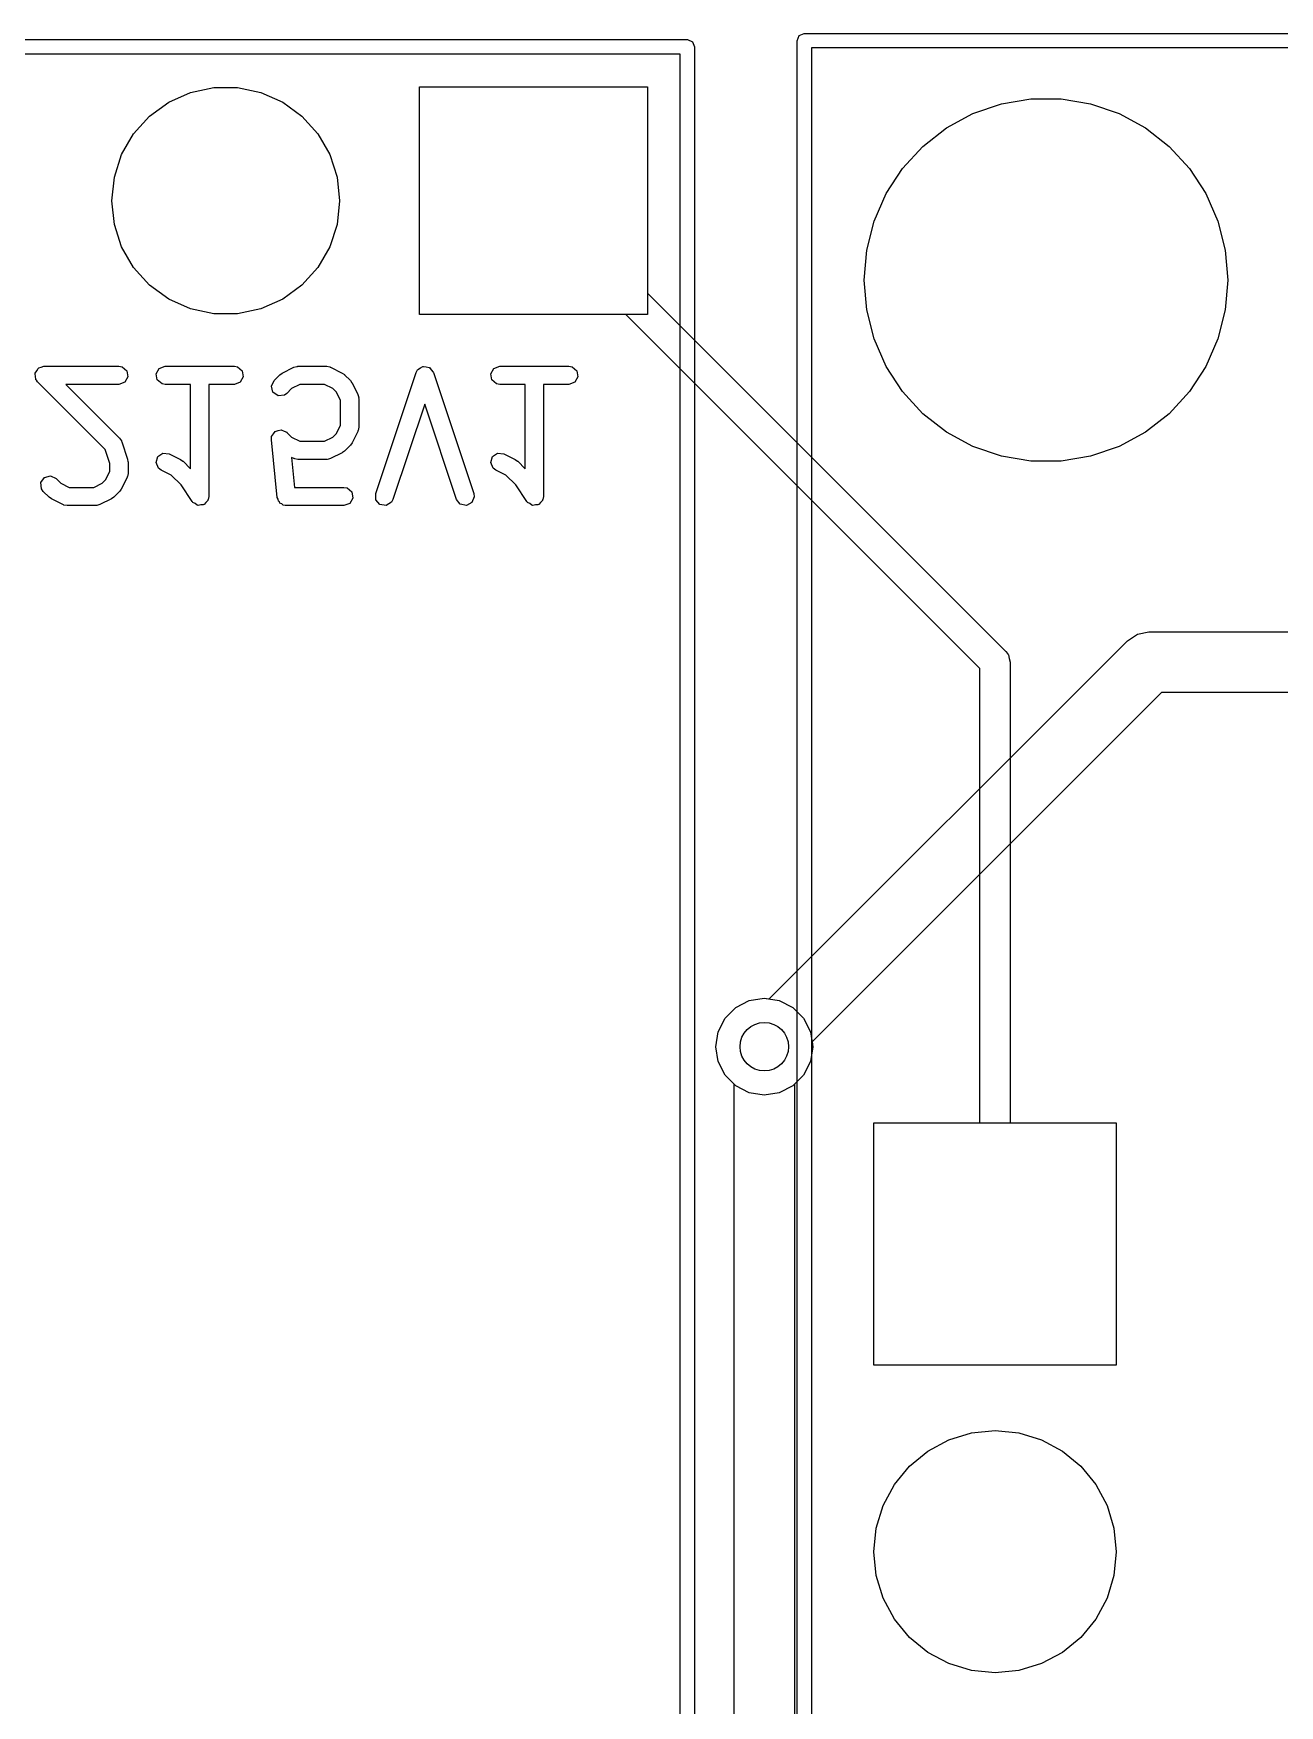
# Model space of a CAD drawing. Extents: x 105.8 to 166.7, y -105.6 to -53.9.
# Drawn here: x 131.76 to 142.05, y -67.67 to -53.86 of the extents above; entities that cross this region are included whole.
import ezdxf

# ---------------------------------------------------------------- set-up
doc = ezdxf.new("R2010")
doc.units = 0
doc.layers.add('BLACK', color=7, linetype='CONTINUOUS')

msp = doc.modelspace()

# ---------------------------------------------------------------- linework, layer by layer
at = {"layer": 'BLACK', "linetype": 'CONTINUOUS'}
for p, q in [((106.68, -53.915), (137.16, -53.915)), ((137.16, -53.915), (137.202, -53.9326)), ((137.202, -53.9326), (137.22, -53.975)), ((137.22, -53.975), (137.22, -71.755)), ((138.065, -53.9242), (138.083, -53.8818)), ((138.065, -104.826), (138.065, -53.9242)), ((138.083, -53.8818), (138.125, -53.8642)), ((138.125, -53.8642), (166.624, -53.8642)), ((137.1, -54.035), (106.74, -54.035)), ((137.1, -71.695), (137.1, -54.035)), ((138.185, -53.9842), (138.185, -104.766)), ((166.564, -53.9842), (138.185, -53.9842)), ((132.88, -54.4311), (133.06, -54.3512)), ((132.88, -54.4311), (133.06, -54.3512)), ((132.88, -54.4311), (133.06, -54.3512)), ((132.88, -54.4311), (133.06, -54.3512)), ((133.06, -54.3512), (133.252, -54.3103)), ((133.06, -54.3512), (133.252, -54.3103)), ((133.06, -54.3512), (133.252, -54.3103)), ((133.06, -54.3512), (133.252, -54.3103)), ((133.252, -54.3103), (133.448, -54.3103)), ((133.252, -54.3103), (133.448, -54.3103)), ((133.252, -54.3103), (133.448, -54.3103)), ((133.252, -54.3103), (133.448, -54.3103)), ((133.448, -54.3103), (133.64, -54.3512)), ((133.448, -54.3103), (133.64, -54.3512)), ((133.448, -54.3103), (133.64, -54.3512)), ((133.448, -54.3103), (133.64, -54.3512)), ((133.64, -54.3512), (133.82, -54.4311)), ((133.64, -54.3512), (133.82, -54.4311)), ((133.64, -54.3512), (133.82, -54.4311)), ((133.64, -54.3512), (133.82, -54.4311)), ((134.95, -56.1848), (134.95, -54.3052)), ((134.95, -54.3052), (136.83, -54.3052)), ((134.95, -56.1848), (134.95, -54.3052)), ((134.95, -54.3052), (136.83, -54.3052)), ((134.95, -56.1848), (134.95, -54.3052)), ((134.95, -54.3052), (136.83, -54.3052)), ((134.95, -56.1848), (134.95, -54.3052)), ((134.95, -54.3052), (136.83, -54.3052)), ((136.83, -54.3052), (136.83, -56.008)), ((136.83, -54.3052), (136.83, -56.1848)), ((136.83, -54.3052), (136.83, -56.1848)), ((136.83, -54.3052), (136.83, -56.1848)), ((132.721, -54.5466), (132.88, -54.4311)), ((132.721, -54.5466), (132.88, -54.4311)), ((132.721, -54.5466), (132.88, -54.4311)), ((132.721, -54.5466), (132.88, -54.4311)), ((133.82, -54.4311), (133.979, -54.5466)), ((133.82, -54.4311), (133.979, -54.5466)), ((133.82, -54.4311), (133.979, -54.5466)), ((133.82, -54.4311), (133.979, -54.5466)), ((139.3, -54.6442), (139.517, -54.5263)), ((139.3, -54.6442), (139.517, -54.5263)), ((139.517, -54.5263), (139.752, -54.4459)), ((139.517, -54.5263), (139.752, -54.4459)), ((139.752, -54.4459), (139.996, -54.4051)), ((139.752, -54.4459), (139.996, -54.4051)), ((139.996, -54.4051), (140.244, -54.4051)), ((139.996, -54.4051), (140.244, -54.4051)), ((140.244, -54.4051), (140.488, -54.4459)), ((140.244, -54.4051), (140.488, -54.4459)), ((140.488, -54.4459), (140.723, -54.5263)), ((140.488, -54.4459), (140.723, -54.5263)), ((140.723, -54.5263), (140.94, -54.6442)), ((140.723, -54.5263), (140.94, -54.6442)), ((132.59, -54.6926), (132.721, -54.5466)), ((132.59, -54.6926), (132.721, -54.5466)), ((132.59, -54.6926), (132.721, -54.5466)), ((132.59, -54.6926), (132.721, -54.5466)), ((133.979, -54.5466), (134.11, -54.6926)), ((133.979, -54.5466), (134.11, -54.6926)), ((133.979, -54.5466), (134.11, -54.6926)), ((133.979, -54.5466), (134.11, -54.6926)), ((139.104, -54.7964), (139.3, -54.6442)), ((139.104, -54.7964), (139.3, -54.6442)), ((140.94, -54.6442), (141.136, -54.7964)), ((140.94, -54.6442), (141.136, -54.7964)), ((132.491, -54.8627), (132.59, -54.6926)), ((132.491, -54.8627), (132.59, -54.6926)), ((132.491, -54.8627), (132.59, -54.6926)), ((132.491, -54.8627), (132.59, -54.6926)), ((134.11, -54.6926), (134.209, -54.8627)), ((134.11, -54.6926), (134.209, -54.8627)), ((134.11, -54.6926), (134.209, -54.8627)), ((134.11, -54.6926), (134.209, -54.8627)), ((138.936, -54.9787), (139.104, -54.7964)), ((138.936, -54.9787), (139.104, -54.7964)), ((141.136, -54.7964), (141.304, -54.9787)), ((141.136, -54.7964), (141.304, -54.9787)), ((132.431, -55.0496), (132.491, -54.8627)), ((132.431, -55.0496), (132.491, -54.8627)), ((132.431, -55.0496), (132.491, -54.8627)), ((132.431, -55.0496), (132.491, -54.8627)), ((134.209, -54.8627), (134.269, -55.0496)), ((134.209, -54.8627), (134.269, -55.0496)), ((134.209, -54.8627), (134.269, -55.0496)), ((134.209, -54.8627), (134.269, -55.0496)), ((132.41, -55.245), (132.431, -55.0496)), ((132.41, -55.245), (132.431, -55.0496)), ((132.41, -55.245), (132.431, -55.0496)), ((132.41, -55.245), (132.431, -55.0496)), ((134.269, -55.0496), (134.29, -55.245)), ((134.269, -55.0496), (134.29, -55.245)), ((134.269, -55.0496), (134.29, -55.245)), ((134.269, -55.0496), (134.29, -55.245)), ((138.801, -55.1861), (138.936, -54.9787)), ((138.801, -55.1861), (138.936, -54.9787)), ((141.304, -54.9787), (141.439, -55.1861)), ((141.304, -54.9787), (141.439, -55.1861)), ((138.701, -55.413), (138.801, -55.1861)), ((138.701, -55.413), (138.801, -55.1861)), ((141.439, -55.1861), (141.539, -55.413)), ((141.439, -55.1861), (141.539, -55.413)), ((132.431, -55.4404), (132.41, -55.245)), ((132.431, -55.4404), (132.41, -55.245)), ((132.431, -55.4404), (132.41, -55.245)), ((132.431, -55.4404), (132.41, -55.245)), ((134.29, -55.245), (134.269, -55.4404)), ((134.29, -55.245), (134.269, -55.4404)), ((134.29, -55.245), (134.269, -55.4404)), ((134.29, -55.245), (134.269, -55.4404)), ((132.491, -55.6273), (132.431, -55.4404)), ((132.491, -55.6273), (132.431, -55.4404)), ((132.491, -55.6273), (132.431, -55.4404)), ((132.491, -55.6273), (132.431, -55.4404)), ((134.269, -55.4404), (134.209, -55.6273)), ((134.269, -55.4404), (134.209, -55.6273)), ((134.269, -55.4404), (134.209, -55.6273)), ((134.269, -55.4404), (134.209, -55.6273)), ((138.64, -55.6531), (138.701, -55.413)), ((138.64, -55.6531), (138.701, -55.413)), ((141.539, -55.413), (141.6, -55.6531)), ((141.539, -55.413), (141.6, -55.6531)), ((132.59, -55.7974), (132.491, -55.6273)), ((132.59, -55.7974), (132.491, -55.6273)), ((132.59, -55.7974), (132.491, -55.6273)), ((132.59, -55.7974), (132.491, -55.6273)), ((134.209, -55.6273), (134.11, -55.7974)), ((134.209, -55.6273), (134.11, -55.7974)), ((134.209, -55.6273), (134.11, -55.7974)), ((134.209, -55.6273), (134.11, -55.7974)), ((138.62, -55.9), (138.64, -55.6531)), ((138.62, -55.9), (138.64, -55.6531)), ((141.6, -55.6531), (141.62, -55.9)), ((141.6, -55.6531), (141.62, -55.9)), ((132.721, -55.9434), (132.59, -55.7974)), ((132.721, -55.9434), (132.59, -55.7974)), ((132.721, -55.9434), (132.59, -55.7974)), ((132.721, -55.9434), (132.59, -55.7974)), ((134.11, -55.7974), (133.979, -55.9434)), ((134.11, -55.7974), (133.979, -55.9434)), ((134.11, -55.7974), (133.979, -55.9434)), ((134.11, -55.7974), (133.979, -55.9434)), ((138.64, -56.1469), (138.62, -55.9)), ((138.64, -56.1469), (138.62, -55.9)), ((141.62, -55.9), (141.6, -56.1469)), ((141.62, -55.9), (141.6, -56.1469)), ((132.88, -56.0589), (132.721, -55.9434)), ((132.88, -56.0589), (132.721, -55.9434)), ((132.88, -56.0589), (132.721, -55.9434)), ((132.88, -56.0589), (132.721, -55.9434)), ((133.979, -55.9434), (133.82, -56.0589)), ((133.979, -55.9434), (133.82, -56.0589)), ((133.979, -55.9434), (133.82, -56.0589)), ((133.979, -55.9434), (133.82, -56.0589)), ((136.83, -56.008), (139.788, -58.9666)), ((133.06, -56.1388), (132.88, -56.0589)), ((133.06, -56.1388), (132.88, -56.0589)), ((133.06, -56.1388), (132.88, -56.0589)), ((133.06, -56.1388), (132.88, -56.0589)), ((133.252, -56.1797), (133.06, -56.1388)), ((133.252, -56.1797), (133.06, -56.1388)), ((133.252, -56.1797), (133.06, -56.1388)), ((133.252, -56.1797), (133.06, -56.1388)), ((133.448, -56.1797), (133.252, -56.1797)), ((133.448, -56.1797), (133.252, -56.1797)), ((133.448, -56.1797), (133.252, -56.1797)), ((133.448, -56.1797), (133.252, -56.1797)), ((133.64, -56.1388), (133.448, -56.1797)), ((133.64, -56.1388), (133.448, -56.1797)), ((133.64, -56.1388), (133.448, -56.1797)), ((133.64, -56.1388), (133.448, -56.1797)), ((133.82, -56.0589), (133.64, -56.1388)), ((133.82, -56.0589), (133.64, -56.1388)), ((133.82, -56.0589), (133.64, -56.1388)), ((133.82, -56.0589), (133.64, -56.1388)), ((136.653, -56.1848), (134.95, -56.1848)), ((136.83, -56.1848), (134.95, -56.1848)), ((136.83, -56.1848), (134.95, -56.1848)), ((136.83, -56.1848), (134.95, -56.1848)), ((139.575, -59.1068), (136.653, -56.1848)), ((138.701, -56.387), (138.64, -56.1469)), ((138.701, -56.387), (138.64, -56.1469)), ((141.6, -56.1469), (141.539, -56.387)), ((141.6, -56.1469), (141.539, -56.387)), ((138.801, -56.6139), (138.701, -56.387)), ((138.801, -56.6139), (138.701, -56.387)), ((141.539, -56.387), (141.439, -56.6139)), ((141.539, -56.387), (141.439, -56.6139)), ((131.776, -56.6744), (131.777, -56.6714)), ((131.78, -56.6966), (131.776, -56.6744)), ((131.777, -56.668), (131.79, -56.6495)), ((131.777, -56.6714), (131.777, -56.668)), ((131.782, -56.7191), (131.78, -56.6966)), ((131.784, -56.7229), (131.782, -56.7191)), ((131.785, -56.7249), (131.784, -56.7229)), ((131.787, -56.727), (131.785, -56.7249)), ((131.796, -56.7404), (131.787, -56.727)), ((131.79, -56.6495), (131.801, -56.6299)), ((132.355, -57.2993), (131.796, -56.7404)), ((131.801, -56.6299), (131.805, -56.6288)), ((131.805, -56.6288), (131.807, -56.6259)), ((131.807, -56.6259), (131.828, -56.6201)), ((131.828, -56.6201), (131.85, -56.6124)), ((131.85, -56.6124), (132.469, -56.6124)), ((132.469, -56.6124), (132.494, -56.6169)), ((132.494, -56.6169), (132.534, -56.6499)), ((132.542, -56.7004), (132.517, -56.7448)), ((132.534, -56.6499), (132.542, -56.7004)), ((132.776, -56.6744), (132.801, -56.6299)), ((132.785, -56.7249), (132.776, -56.6744)), ((132.824, -56.7579), (132.785, -56.7249)), ((132.801, -56.6299), (132.85, -56.6124)), ((132.85, -56.6124), (133.421, -56.6124)), ((133.421, -56.6124), (133.447, -56.6169)), ((133.447, -56.6169), (133.486, -56.6499)), ((133.495, -56.7004), (133.469, -56.7448)), ((133.486, -56.6499), (133.495, -56.7004)), ((133.727, -56.7761), (133.749, -56.7296)), ((133.749, -56.7296), (133.796, -56.682)), ((133.796, -56.682), (133.815, -56.6691)), ((133.815, -56.6691), (133.816, -56.6679)), ((133.816, -56.6679), (133.911, -56.6203)), ((133.911, -56.6203), (133.936, -56.6129)), ((133.936, -56.6129), (133.941, -56.6139)), ((133.941, -56.6139), (133.945, -56.6124)), ((133.945, -56.6124), (134.183, -56.6124)), ((134.183, -56.6124), (134.209, -56.6169)), ((134.209, -56.6169), (134.212, -56.6198)), ((134.212, -56.6198), (134.216, -56.6203)), ((134.216, -56.6203), (134.312, -56.6679)), ((134.312, -56.6679), (134.33, -56.6813)), ((134.33, -56.6813), (134.331, -56.682)), ((134.331, -56.682), (134.379, -56.7296)), ((134.379, -56.7296), (134.392, -56.748)), ((134.588, -57.6637), (134.921, -56.6637)), ((134.921, -56.6637), (134.934, -56.6408)), ((134.934, -56.6408), (134.935, -56.6396)), ((134.935, -56.6396), (134.936, -56.6376)), ((134.936, -56.6376), (134.957, -56.6263)), ((134.957, -56.6263), (134.977, -56.6139)), ((134.977, -56.6139), (134.979, -56.6142)), ((134.979, -56.6142), (134.981, -56.6132)), ((134.981, -56.6132), (135.005, -56.6179)), ((135.005, -56.6179), (135.028, -56.6214)), ((135.028, -56.6214), (135.03, -56.623)), ((135.03, -56.623), (135.032, -56.6235)), ((135.032, -56.6235), (135.046, -56.6421)), ((135.046, -56.6421), (135.062, -56.6598)), ((135.062, -56.6598), (135.062, -56.662)), ((135.062, -56.662), (135.064, -56.6637)), ((135.064, -56.6637), (135.397, -57.6637)), ((135.538, -56.6744), (135.563, -56.6299)), ((135.546, -56.7249), (135.538, -56.6744)), ((135.586, -56.7579), (135.546, -56.7249)), ((135.563, -56.6299), (135.611, -56.6124)), ((135.611, -56.6124), (136.183, -56.6124)), ((136.183, -56.6124), (136.209, -56.6169)), ((136.209, -56.6169), (136.248, -56.6499)), ((136.257, -56.7004), (136.231, -56.7448)), ((136.248, -56.6499), (136.257, -56.7004)), ((138.936, -56.8213), (138.801, -56.6139)), ((138.936, -56.8213), (138.801, -56.6139)), ((141.439, -56.6139), (141.304, -56.8213)), ((141.439, -56.6139), (141.304, -56.8213)), ((132.469, -56.7624), (132.031, -56.7624)), ((132.031, -56.7624), (132.474, -57.2058)), ((132.517, -56.7448), (132.469, -56.7624)), ((132.85, -56.7624), (132.824, -56.7579)), ((133.06, -56.7624), (132.85, -56.7624)), ((133.06, -57.4587), (133.06, -56.7624)), ((133.421, -56.7624), (133.21, -56.7624)), ((133.21, -56.7624), (133.21, -57.6874)), ((133.469, -56.7448), (133.421, -56.7624)), ((133.74, -56.8256), (133.727, -56.7761)), ((133.782, -56.8551), (133.74, -56.8256)), ((133.834, -56.8506), (133.782, -56.8551)), ((133.855, -56.8357), (133.834, -56.8506)), ((133.894, -56.7966), (133.855, -56.8357)), ((133.962, -56.7624), (133.894, -56.7966)), ((134.165, -56.7624), (133.962, -56.7624)), ((134.234, -56.7966), (134.165, -56.7624)), ((134.264, -56.827), (134.234, -56.7966)), ((134.298, -56.8956), (134.264, -56.827)), ((134.392, -56.748), (134.393, -56.7491)), ((134.393, -56.7491), (134.44, -56.8443)), ((134.44, -56.8443), (134.448, -56.8693)), ((134.448, -56.8693), (134.447, -56.8736)), ((134.447, -56.8736), (134.448, -56.8779)), ((134.448, -56.8779), (134.448, -57.116)), ((135.611, -56.7624), (135.586, -56.7579)), ((135.822, -56.7624), (135.611, -56.7624)), ((135.822, -57.4587), (135.822, -56.7624)), ((136.183, -56.7624), (135.972, -56.7624)), ((135.972, -56.7624), (135.972, -57.6874)), ((136.231, -56.7448), (136.183, -56.7624)), ((139.104, -57.0036), (138.936, -56.8213)), ((139.104, -57.0036), (138.936, -56.8213)), ((141.304, -56.8213), (141.136, -57.0036)), ((141.304, -56.8213), (141.136, -57.0036)), ((134.298, -57.0982), (134.298, -56.8956)), ((134.992, -56.9245), (134.73, -57.7111)), ((135.255, -57.7111), (134.992, -56.9245)), ((139.3, -57.1557), (139.104, -57.0036)), ((139.3, -57.1557), (139.104, -57.0036)), ((141.136, -57.0036), (140.94, -57.1557)), ((141.136, -57.0036), (140.94, -57.1557)), ((133.744, -57.1711), (133.758, -57.1503)), ((133.758, -57.1503), (133.759, -57.1502)), ((133.759, -57.1498), (133.783, -57.1432)), ((133.759, -57.1502), (133.759, -57.1498)), ((133.783, -57.1432), (133.808, -57.1364)), ((133.808, -57.1364), (133.808, -57.1366)), ((133.808, -57.1366), (133.808, -57.1365)), ((133.808, -57.1365), (133.831, -57.1471)), ((133.831, -57.1471), (133.854, -57.1575)), ((134.264, -57.1668), (134.298, -57.0982)), ((134.44, -57.1495), (134.393, -57.2447)), ((134.441, -57.145), (134.44, -57.1495)), ((134.444, -57.1416), (134.441, -57.145)), ((134.448, -57.116), (134.444, -57.1416)), ((139.517, -57.2737), (139.3, -57.1557)), ((139.517, -57.2737), (139.3, -57.1557)), ((140.94, -57.1557), (140.723, -57.2737)), ((140.94, -57.1557), (140.723, -57.2737)), ((132.474, -57.2058), (132.489, -57.2271)), ((132.489, -57.2271), (132.489, -57.2316)), ((132.489, -57.2316), (132.492, -57.2351)), ((132.492, -57.2351), (132.54, -57.3779)), ((133.727, -57.2187), (133.729, -57.1927)), ((133.775, -57.6948), (133.727, -57.2187)), ((133.729, -57.1918), (133.744, -57.1711)), ((133.73, -57.1923), (133.729, -57.1918)), ((133.729, -57.1927), (133.73, -57.1923)), ((133.854, -57.1575), (133.854, -57.1579)), ((133.854, -57.1579), (133.855, -57.1582)), ((133.855, -57.1582), (133.894, -57.1972)), ((133.894, -57.1972), (133.962, -57.2314)), ((133.962, -57.2314), (134.165, -57.2314)), ((134.165, -57.2314), (134.234, -57.1972)), ((134.234, -57.1972), (134.264, -57.1668)), ((134.379, -57.2642), (134.331, -57.3118)), ((134.393, -57.2447), (134.379, -57.2627)), ((134.379, -57.2627), (134.379, -57.2642)), ((139.752, -57.3541), (139.517, -57.2737)), ((139.752, -57.3541), (139.517, -57.2737)), ((140.723, -57.2737), (140.488, -57.3541)), ((140.723, -57.2737), (140.488, -57.3541)), ((132.394, -57.4138), (132.355, -57.2993)), ((132.394, -57.4792), (132.394, -57.4138)), ((132.54, -57.3779), (132.543, -57.4001)), ((132.543, -57.4001), (132.544, -57.4017)), ((132.544, -57.4017), (132.544, -57.4969)), ((132.775, -57.4062), (132.789, -57.357)), ((132.795, -57.4532), (132.775, -57.4062)), ((132.789, -57.357), (132.832, -57.3287)), ((132.832, -57.3287), (132.883, -57.3346)), ((132.883, -57.3346), (132.978, -57.3822)), ((132.978, -57.3822), (132.996, -57.3956)), ((132.996, -57.3956), (132.998, -57.3963)), ((132.998, -57.3963), (133.06, -57.4587)), ((133.911, -57.3735), (133.893, -57.3642)), ((133.893, -57.3642), (133.917, -57.6124)), ((133.916, -57.374), (133.911, -57.3735)), ((133.919, -57.3769), (133.916, -57.374)), ((133.945, -57.3814), (133.919, -57.3769)), ((134.183, -57.3814), (133.945, -57.3814)), ((134.187, -57.3799), (134.183, -57.3814)), ((134.191, -57.3809), (134.187, -57.3799)), ((134.216, -57.3735), (134.191, -57.3809)), ((134.312, -57.3259), (134.216, -57.3735)), ((134.313, -57.3247), (134.312, -57.3259)), ((134.331, -57.3118), (134.313, -57.3247)), ((135.537, -57.4062), (135.551, -57.357)), ((135.557, -57.4532), (135.537, -57.4062)), ((135.551, -57.357), (135.594, -57.3287)), ((135.594, -57.3287), (135.645, -57.3346)), ((135.645, -57.3346), (135.74, -57.3822)), ((135.74, -57.3822), (135.758, -57.3956)), ((135.758, -57.3956), (135.76, -57.3963)), ((135.76, -57.3963), (135.822, -57.4587)), ((139.996, -57.3949), (139.752, -57.3541)), ((139.996, -57.3949), (139.752, -57.3541)), ((140.244, -57.3949), (139.996, -57.3949)), ((140.244, -57.3949), (139.996, -57.3949)), ((140.488, -57.3541), (140.244, -57.3949)), ((140.488, -57.3541), (140.244, -57.3949)), ((131.825, -57.5727), (131.854, -57.5307)), ((131.854, -57.5307), (131.904, -57.5174)), ((131.904, -57.5174), (131.95, -57.5391)), ((131.95, -57.5391), (131.989, -57.5781)), ((132.329, -57.5781), (132.359, -57.5477)), ((132.359, -57.5477), (132.394, -57.4792)), ((132.536, -57.5304), (132.488, -57.6257)), ((132.539, -57.5226), (132.536, -57.526)), ((132.536, -57.526), (132.536, -57.5304)), ((132.544, -57.4969), (132.539, -57.5226)), ((132.816, -57.4687), (132.795, -57.4532)), ((132.9, -57.5109), (132.816, -57.4687)), ((132.982, -57.5923), (132.9, -57.5109)), ((135.578, -57.4687), (135.557, -57.4532)), ((135.662, -57.5109), (135.578, -57.4687)), ((135.744, -57.5923), (135.662, -57.5109)), ((131.829, -57.6238), (131.825, -57.5727)), ((131.844, -57.6452), (131.829, -57.6238)), ((131.892, -57.6928), (131.844, -57.6452)), ((131.893, -57.6935), (131.892, -57.6928)), ((131.911, -57.7068), (131.893, -57.6935)), ((132.006, -57.7545), (131.911, -57.7068)), ((131.989, -57.5781), (132.058, -57.6124)), ((132.058, -57.6124), (132.26, -57.6124)), ((132.26, -57.6124), (132.329, -57.5781)), ((132.407, -57.7068), (132.312, -57.7545)), ((132.408, -57.7057), (132.407, -57.7068)), ((132.426, -57.6928), (132.408, -57.7057)), ((132.474, -57.6452), (132.426, -57.6928)), ((132.475, -57.6437), (132.474, -57.6452)), ((132.488, -57.6257), (132.475, -57.6437)), ((133.073, -57.729), (132.982, -57.5923)), ((133.21, -57.6874), (133.206, -57.713)), ((133.782, -57.7092), (133.775, -57.6948)), ((133.917, -57.6124), (134.326, -57.6124)), ((134.326, -57.6124), (134.351, -57.6169)), ((134.351, -57.6169), (134.391, -57.6499)), ((134.4, -57.7004), (134.374, -57.7448)), ((134.391, -57.6499), (134.4, -57.7004)), ((134.589, -57.7149), (134.588, -57.6637)), ((135.401, -57.6894), (135.382, -57.7371)), ((135.397, -57.6637), (135.401, -57.6894)), ((135.835, -57.729), (135.744, -57.5923)), ((135.972, -57.6874), (135.968, -57.713)), ((132.011, -57.755), (132.006, -57.7545)), ((132.014, -57.7579), (132.011, -57.755)), ((132.04, -57.7624), (132.014, -57.7579)), ((132.278, -57.7624), (132.04, -57.7624)), ((132.282, -57.7608), (132.278, -57.7624)), ((132.287, -57.7619), (132.282, -57.7608)), ((132.312, -57.7545), (132.287, -57.7619)), ((133.076, -57.7315), (133.073, -57.729)), ((133.078, -57.7356), (133.076, -57.7315)), ((133.097, -57.7465), (133.078, -57.7356)), ((133.114, -57.7594), (133.097, -57.7465)), ((133.118, -57.7591), (133.114, -57.7594)), ((133.122, -57.7612), (133.118, -57.7591)), ((133.144, -57.7575), (133.122, -57.7612)), ((133.165, -57.7561), (133.144, -57.7575)), ((133.168, -57.7531), (133.165, -57.7561)), ((133.173, -57.7523), (133.168, -57.7531)), ((133.187, -57.7357), (133.173, -57.7523)), ((133.202, -57.7206), (133.187, -57.7357)), ((133.203, -57.7163), (133.202, -57.7206)), ((133.206, -57.713), (133.203, -57.7163)), ((133.785, -57.7249), (133.782, -57.7092)), ((133.793, -57.7316), (133.785, -57.7249)), ((133.797, -57.7411), (133.793, -57.7316)), ((133.812, -57.7476), (133.797, -57.7411)), ((133.824, -57.7579), (133.812, -57.7476)), ((133.841, -57.7609), (133.824, -57.7579)), ((133.844, -57.7622), (133.841, -57.7609)), ((133.846, -57.7617), (133.844, -57.7622)), ((133.85, -57.7624), (133.846, -57.7617)), ((134.326, -57.7624), (133.85, -57.7624)), ((134.374, -57.7448), (134.326, -57.7624)), ((134.623, -57.7533), (134.589, -57.7149)), ((134.674, -57.7609), (134.623, -57.7533)), ((134.718, -57.734), (134.674, -57.7609)), ((134.73, -57.7111), (134.718, -57.734)), ((135.286, -57.7513), (135.255, -57.7111)), ((135.337, -57.7616), (135.286, -57.7513)), ((135.382, -57.7371), (135.337, -57.7616)), ((135.838, -57.7315), (135.835, -57.729)), ((135.84, -57.7356), (135.838, -57.7315)), ((135.859, -57.7465), (135.84, -57.7356)), ((135.876, -57.7594), (135.859, -57.7465)), ((135.88, -57.7591), (135.876, -57.7594)), ((135.884, -57.7612), (135.88, -57.7591)), ((135.906, -57.7575), (135.884, -57.7612)), ((135.927, -57.7561), (135.906, -57.7575)), ((135.93, -57.7531), (135.927, -57.7561)), ((135.935, -57.7523), (135.93, -57.7531)), ((135.949, -57.7357), (135.935, -57.7523)), ((135.964, -57.7206), (135.949, -57.7357)), ((135.965, -57.7163), (135.964, -57.7206)), ((135.968, -57.713), (135.965, -57.7163)), ((140.874, -58.824), (140.97, -58.805)), ((140.97, -58.805), (142.566, -58.805)), ((137.835, -61.8363), (140.793, -58.8782)), ((140.793, -58.8782), (140.874, -58.824)), ((139.788, -58.9666), (139.802, -58.9845)), ((139.802, -58.9845), (139.805, -58.9874)), ((139.805, -58.9874), (139.806, -58.99)), ((139.806, -58.99), (139.81, -58.9951)), ((139.81, -58.9951), (139.816, -59.0253)), ((139.816, -59.0253), (139.825, -59.055)), ((139.825, -59.055), (139.825, -62.86)), ((139.575, -62.86), (139.575, -59.1068)), ((141.074, -59.305), (138.189, -62.1899)), ((142.566, -59.305), (141.074, -59.305)), ((137.56, -61.9064), (137.671, -61.8496)), ((137.56, -61.9064), (137.671, -61.8496)), ((137.671, -61.8496), (137.795, -61.83)), ((137.671, -61.8496), (137.795, -61.83)), ((137.795, -61.83), (137.919, -61.8496)), ((137.795, -61.83), (137.835, -61.8363)), ((137.919, -61.8496), (138.03, -61.9064)), ((137.471, -61.9949), (137.56, -61.9064)), ((137.471, -61.9949), (137.56, -61.9064)), ((138.03, -61.9064), (138.119, -61.9949)), ((137.395, -62.23), (137.415, -62.1064)), ((137.395, -62.23), (137.415, -62.1064)), ((137.415, -62.1064), (137.471, -61.9949)), ((137.415, -62.1064), (137.471, -61.9949)), ((138.119, -61.9949), (138.175, -62.1064)), ((138.175, -62.1064), (138.195, -62.23)), ((137.415, -62.3536), (137.395, -62.23)), ((137.415, -62.3536), (137.395, -62.23)), ((138.195, -62.23), (138.175, -62.3536)), ((138.195, -62.23), (138.175, -62.3536)), ((138.189, -62.1899), (138.195, -62.23)), ((137.471, -62.4651), (137.415, -62.3536)), ((137.471, -62.4651), (137.415, -62.3536)), ((138.175, -62.3536), (138.119, -62.4651)), ((138.175, -62.3536), (138.119, -62.4651)), ((137.545, -62.5387), (137.471, -62.4651)), ((137.56, -62.5536), (137.471, -62.4651)), ((137.545, -73.9863), (137.545, -62.5387)), ((138.119, -62.4651), (138.03, -62.5536)), ((138.119, -62.4651), (138.045, -62.5387)), ((138.045, -62.5387), (138.045, -73.9863)), ((137.671, -62.6104), (137.56, -62.5536)), ((137.795, -62.63), (137.671, -62.6104)), ((137.919, -62.6104), (137.795, -62.63)), ((138.03, -62.5536), (137.919, -62.6104)), ((138.7, -64.86), (138.7, -62.86)), ((138.7, -62.86), (139.575, -62.86)), ((138.7, -64.86), (138.7, -62.86)), ((138.7, -62.86), (140.7, -62.86)), ((138.7, -64.86), (138.7, -62.86)), ((138.7, -62.86), (140.7, -62.86)), ((138.7, -64.86), (138.7, -62.86)), ((138.7, -62.86), (140.7, -62.86)), ((139.825, -62.86), (140.7, -62.86)), ((140.7, -62.86), (140.7, -64.86)), ((140.7, -62.86), (140.7, -64.86)), ((140.7, -62.86), (140.7, -64.86)), ((140.7, -62.86), (140.7, -64.86)), ((140.7, -64.86), (138.7, -64.86)), ((140.7, -64.86), (138.7, -64.86)), ((140.7, -64.86), (138.7, -64.86)), ((140.7, -64.86), (138.7, -64.86)), ((139.317, -65.4761), (139.505, -65.4192)), ((139.317, -65.4761), (139.505, -65.4192)), ((139.317, -65.4761), (139.505, -65.4192)), ((139.317, -65.4761), (139.505, -65.4192)), ((139.505, -65.4192), (139.7, -65.4)), ((139.505, -65.4192), (139.7, -65.4)), ((139.505, -65.4192), (139.7, -65.4)), ((139.505, -65.4192), (139.7, -65.4)), ((139.7, -65.4), (139.895, -65.4192)), ((139.7, -65.4), (139.895, -65.4192)), ((139.7, -65.4), (139.895, -65.4192)), ((139.7, -65.4), (139.895, -65.4192)), ((139.895, -65.4192), (140.083, -65.4761)), ((139.895, -65.4192), (140.083, -65.4761)), ((139.895, -65.4192), (140.083, -65.4761)), ((139.895, -65.4192), (140.083, -65.4761)), ((138.993, -65.6929), (139.144, -65.5685)), ((138.993, -65.6929), (139.144, -65.5685)), ((138.993, -65.6929), (139.144, -65.5685)), ((138.993, -65.6929), (139.144, -65.5685)), ((139.144, -65.5685), (139.317, -65.4761)), ((139.144, -65.5685), (139.317, -65.4761)), ((139.144, -65.5685), (139.317, -65.4761)), ((139.144, -65.5685), (139.317, -65.4761)), ((140.083, -65.4761), (140.256, -65.5685)), ((140.083, -65.4761), (140.256, -65.5685)), ((140.083, -65.4761), (140.256, -65.5685)), ((140.083, -65.4761), (140.256, -65.5685)), ((140.256, -65.5685), (140.407, -65.6929)), ((140.256, -65.5685), (140.407, -65.6929)), ((140.256, -65.5685), (140.407, -65.6929)), ((140.256, -65.5685), (140.407, -65.6929)), ((138.869, -65.8444), (138.993, -65.6929)), ((138.869, -65.8444), (138.993, -65.6929)), ((138.869, -65.8444), (138.993, -65.6929)), ((138.869, -65.8444), (138.993, -65.6929)), ((140.407, -65.6929), (140.531, -65.8444)), ((140.407, -65.6929), (140.531, -65.8444)), ((140.407, -65.6929), (140.531, -65.8444)), ((140.407, -65.6929), (140.531, -65.8444)), ((138.776, -66.0173), (138.869, -65.8444)), ((138.776, -66.0173), (138.869, -65.8444)), ((138.776, -66.0173), (138.869, -65.8444)), ((138.776, -66.0173), (138.869, -65.8444)), ((140.531, -65.8444), (140.624, -66.0173)), ((140.531, -65.8444), (140.624, -66.0173)), ((140.531, -65.8444), (140.624, -66.0173)), ((140.531, -65.8444), (140.624, -66.0173)), ((138.719, -66.2049), (138.776, -66.0173)), ((138.719, -66.2049), (138.776, -66.0173)), ((138.719, -66.2049), (138.776, -66.0173)), ((138.719, -66.2049), (138.776, -66.0173)), ((140.624, -66.0173), (140.681, -66.2049)), ((140.624, -66.0173), (140.681, -66.2049)), ((140.624, -66.0173), (140.681, -66.2049)), ((140.624, -66.0173), (140.681, -66.2049)), ((138.7, -66.4), (138.719, -66.2049)), ((138.7, -66.4), (138.719, -66.2049)), ((138.7, -66.4), (138.719, -66.2049)), ((138.7, -66.4), (138.719, -66.2049)), ((140.681, -66.2049), (140.7, -66.4)), ((140.681, -66.2049), (140.7, -66.4)), ((140.681, -66.2049), (140.7, -66.4)), ((140.681, -66.2049), (140.7, -66.4)), ((138.719, -66.5951), (138.7, -66.4)), ((138.719, -66.5951), (138.7, -66.4)), ((138.719, -66.5951), (138.7, -66.4)), ((138.719, -66.5951), (138.7, -66.4)), ((140.7, -66.4), (140.681, -66.5951)), ((140.7, -66.4), (140.681, -66.5951)), ((140.7, -66.4), (140.681, -66.5951)), ((140.7, -66.4), (140.681, -66.5951)), ((138.776, -66.7827), (138.719, -66.5951)), ((138.776, -66.7827), (138.719, -66.5951)), ((138.776, -66.7827), (138.719, -66.5951)), ((138.776, -66.7827), (138.719, -66.5951)), ((140.681, -66.5951), (140.624, -66.7827)), ((140.681, -66.5951), (140.624, -66.7827)), ((140.681, -66.5951), (140.624, -66.7827)), ((140.681, -66.5951), (140.624, -66.7827)), ((138.869, -66.9556), (138.776, -66.7827)), ((138.869, -66.9556), (138.776, -66.7827)), ((138.869, -66.9556), (138.776, -66.7827)), ((138.869, -66.9556), (138.776, -66.7827)), ((140.624, -66.7827), (140.531, -66.9556)), ((140.624, -66.7827), (140.531, -66.9556)), ((140.624, -66.7827), (140.531, -66.9556)), ((140.624, -66.7827), (140.531, -66.9556)), ((138.993, -67.1071), (138.869, -66.9556)), ((138.993, -67.1071), (138.869, -66.9556)), ((138.993, -67.1071), (138.869, -66.9556)), ((138.993, -67.1071), (138.869, -66.9556)), ((140.531, -66.9556), (140.407, -67.1071)), ((140.531, -66.9556), (140.407, -67.1071)), ((140.531, -66.9556), (140.407, -67.1071)), ((140.531, -66.9556), (140.407, -67.1071)), ((139.144, -67.2315), (138.993, -67.1071)), ((139.144, -67.2315), (138.993, -67.1071)), ((139.144, -67.2315), (138.993, -67.1071)), ((139.144, -67.2315), (138.993, -67.1071)), ((139.317, -67.3239), (139.144, -67.2315)), ((139.317, -67.3239), (139.144, -67.2315)), ((139.317, -67.3239), (139.144, -67.2315)), ((139.317, -67.3239), (139.144, -67.2315)), ((140.256, -67.2315), (140.083, -67.3239)), ((140.256, -67.2315), (140.083, -67.3239)), ((140.256, -67.2315), (140.083, -67.3239)), ((140.256, -67.2315), (140.083, -67.3239)), ((140.407, -67.1071), (140.256, -67.2315)), ((140.407, -67.1071), (140.256, -67.2315)), ((140.407, -67.1071), (140.256, -67.2315)), ((140.407, -67.1071), (140.256, -67.2315)), ((139.505, -67.3808), (139.317, -67.3239)), ((139.505, -67.3808), (139.317, -67.3239)), ((139.505, -67.3808), (139.317, -67.3239)), ((139.505, -67.3808), (139.317, -67.3239)), ((140.083, -67.3239), (139.895, -67.3808)), ((140.083, -67.3239), (139.895, -67.3808)), ((140.083, -67.3239), (139.895, -67.3808)), ((140.083, -67.3239), (139.895, -67.3808)), ((139.7, -67.4), (139.505, -67.3808)), ((139.7, -67.4), (139.505, -67.3808)), ((139.7, -67.4), (139.505, -67.3808)), ((139.7, -67.4), (139.505, -67.3808)), ((139.895, -67.3808), (139.7, -67.4)), ((139.895, -67.3808), (139.7, -67.4)), ((139.895, -67.3808), (139.7, -67.4)), ((139.895, -67.3808), (139.7, -67.4))]:
    msp.add_line(p, q, dxfattribs=at)
at = {"layer": 'BLACK'}
msp.add_circle((137.795, -62.23), 0.2, dxfattribs=at)
msp.add_circle((137.795, -62.23), 0.2, dxfattribs=at)

doc.saveas('drawing.dxf')
